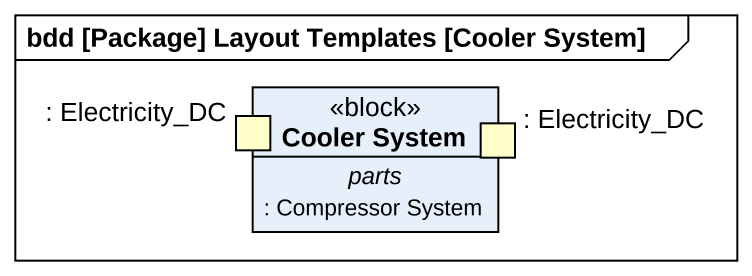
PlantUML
@startuml
mainframe bdd [Package] Layout Templates [Cooler System]
hide circle
hide empty members
class "Cooler System" as Cooler_System <<block>> {
  -- parts --
  : Compressor System
  -- ports --
  : Electricity_DC
  : Electricity_DC
}
@enduml
